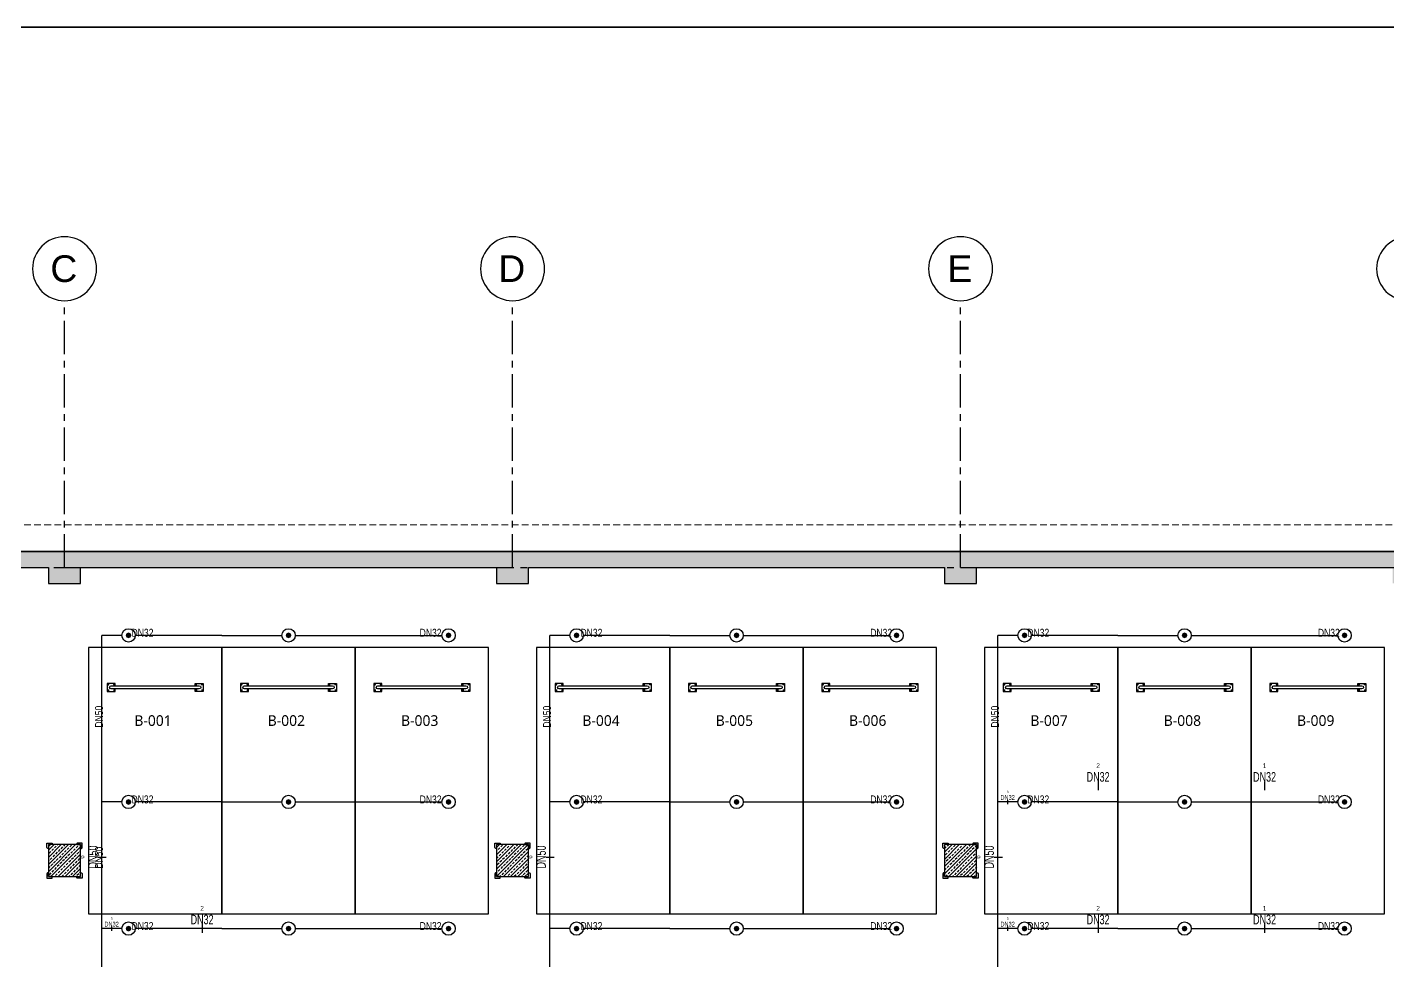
# Model space of a CAD drawing. Header units: millimetres. Extents: x -379292 to 1221486, y 92049 to 447512.
# Drawn here: x 300628 to 326138, y 270741 to 288249 of the extents above; entities that cross this region are included whole.
import ezdxf
from ezdxf.enums import TextEntityAlignment as Align
from ezdxf.lldxf.tags import DXFTag

# ---------------------------------------------------------------- set-up
doc = ezdxf.new("R2010")
doc.units = ezdxf.units.MM
doc.linetypes.add('CENTER', pattern=[2, 1.25, -0.25, 0.25, -0.25])
doc.linetypes.add('HIDDEN', pattern=[9.525, 6.35, -3.175])
for name, color, linetype in [('-M-YNGN-BORUID', 7, 'Continuous'), ('-M-YNGN-BORUUZUN', 7, 'Continuous'), ('-M-YNGN-BORUYUK', 7, 'Continuous'), ('-M-YNGN-SPR-YUK', 7, 'Continuous'), ('-M-YNGN-ZON1-CAP-', 7, 'Continuous'), ('-M-YNGN-ZON1-SPR-', 7, 'Continuous'), ('05_AXIS', 211, 'CENTER'), ('05_AXIS NAME', 7, 'Continuous'), ('05_HATCH CONCRETE', 141, 'Continuous'), ('05_HATCH SOLID-2', 253, 'Continuous'), ('05_SYMBOL', 2, 'Continuous'), ('202-A-Y-MahalAd', 141, 'Continuous')]:
    doc.layers.add(name, color=color, linetype=linetype)
doc.layers.add('-M-YNGN-SPR-CAPCIZGI', color=188, linetype='Continuous', plot=False)
doc.layers.add('-M-YNGN-ZON1', color=5, linetype='SP', lineweight=30)
doc.layers.add('06_FORMWORK HIDDEN', color=252, linetype='HIDDEN2', lineweight=0)
doc.styles.add('CIZGI', font='tahoma.ttf', dxfattribs={"width": 0.8, "oblique": 20})
doc.styles.add('HCAD', font='HCAD.SHX', dxfattribs={"width": 0.8, "height": 0.2})
doc.styles.add('PIPESIZE', font='hcad.shx', dxfattribs={"width": 0.8})
doc.styles.add('SPR-NOT', font='romans.shx')
doc.styles.get("Standard").update_dxf_attribs({"font": 'segoeuil.ttf'})
doc.styles.add('YAZI-5', font='arial.ttf', dxfattribs={"height": 5})
tags = doc.linetypes.add('HIDDEN2', pattern=[0.1875, 0.125, -0.0625]).pattern_tags.tags
tags[6:7] = [DXFTag(74, 4), DXFTag(75, 0), DXFTag(340, '0'), DXFTag(46, 0.0), DXFTag(50, 0.0), DXFTag(44, 0.0), DXFTag(45, 0.0)]
tags[4:5] = [DXFTag(74, 4), DXFTag(75, 0), DXFTag(340, '0'), DXFTag(46, 0.0), DXFTag(50, 0.0), DXFTag(44, 0.0), DXFTag(45, 0.0)]
doc.linetypes.add('SP', pattern='A,2,-0.1,["SP",CIZGI,S=0.14,R=0.2,X=0,Y=-0.07],-0.255', length=2.355)
pattern_1 = [(225, (905000, -3e-07), (67.351921, -67.351921), []), (225, (904932.65, -3e-07), (67.351921, -67.351921), [47.625, -23.8125])]

# ---------------------------------------------------------------- blocks, each defined once
blk = doc.blocks.new('AWAKS ADI')
at = {"layer": '05_AXIS NAME', "color": 2}
blk.add_circle((0, 0), 6, dxfattribs=at)
at = {"layer": '05_AXIS NAME', "style": 'YAZI-5'}
blk.add_attdef('AKSADI', text='', height=5, dxfattribs=at).set_placement((0, 0), align=Align.MIDDLE_CENTER)
blk = doc.blocks.new('202_Aks')
at = {"layer": '05_AXIS', "ltscale": 500}
for p, q in [((15200, 0), (15200, 5000)), ((23600, 0), (23600, 5000)), ((32000, 0), (32000, 5000)), ((-5000, 0), (142900, 0))]:
    blk.add_line(p, q, dxfattribs=at)
at = {"layer": '05_AXIS NAME'}
ref = blk.add_blockref('AWAKS ADI', (15200, 5600), dxfattribs=dict(at, xscale=-100, yscale=100, zscale=100))
ref.add_attrib('AKSADI', 'C', dxfattribs={"height": 500, "style": 'YAZI-5'}).set_placement((15186, 5602), align=Align.MIDDLE_CENTER)
ref = blk.add_blockref('AWAKS ADI', (23600, 5600), dxfattribs=dict(at, xscale=-100, yscale=100, zscale=100))
ref.add_attrib('AKSADI', 'D', dxfattribs={"height": 500, "style": 'YAZI-5'}).set_placement((23586, 5602), align=Align.MIDDLE_CENTER)
ref = blk.add_blockref('AWAKS ADI', (32000, 5600), dxfattribs=dict(at, xscale=-100, yscale=100, zscale=100))
ref.add_attrib('AKSADI', 'E', dxfattribs={"height": 500, "style": 'YAZI-5'}).set_placement((31986, 5602), align=Align.MIDDLE_CENTER)
ref = blk.add_blockref('AWAKS ADI', (40400, 5600), dxfattribs=dict(at, xscale=-100, yscale=100, zscale=100))
ref.add_attrib('AKSADI', 'F', dxfattribs={"height": 500, "style": 'YAZI-5'}).set_placement((40386, 5602), align=Align.MIDDLE_CENTER)
blk = doc.blocks.new('202_Vida')
at = {"color": 0, "linetype": 'ByBlock', "ltscale": 0.2}
for points in [[(1, 0), (-1, 0)], [(0, 1), (0, -1)]]:
    blk.add_lwpolyline(points, dxfattribs=at)
at = {"color": 0, "linetype": 'ByBlock'}
for radius in [0.42, 0.23, 0.155]:
    blk.add_circle((0, 0), radius, dxfattribs=at)
blk = doc.blocks.new('202_Stoper')
at = {"color": 0, "linetype": 'ByBlock'}
for points in [[(-750, -30), (-750, -75), (-900, -75), (-900, 75), (-750, 75), (-750, 30)], [(750, -30), (750, -75), (900, -75), (900, 75), (750, 75), (750, 30)]]:
    blk.add_lwpolyline(points, dxfattribs=at)
blk.add_lwpolyline([(825, -30, 1), (825, 30), (-825, 30, 1), (-825, -30)], format="xyb", close=True, dxfattribs=at)
at = {"color": 0, "linetype": 'ByBlock', "yscale": 10, "zscale": 10, "rotation": 180}
for p, xscale in [((-877, 53), -10), ((-772, 53), 10), ((772, 53), -10), ((877, 53), 10)]:
    blk.add_blockref('202_Vida', p, dxfattribs=dict(at, xscale=xscale))
at = {"color": 0, "linetype": 'ByBlock', "yscale": 10, "zscale": 10}
for p, xscale in [((-877, -52), 10), ((-772, -52), -10), ((772, -52), 10), ((877, -52), -10)]:
    blk.add_blockref('202_Vida', p, dxfattribs=dict(at, xscale=xscale))
blk = doc.blocks.new('202_Mahalblok')
at = {"color": 0, "linetype": 'ByBlock', "flags": 128}
blk.add_lwpolyline([(0, 0), (0, 5000), (2500, 5000), (2500, 0)], close=True, dxfattribs=at)
at = {"color": 252}
blk.add_blockref('202_Stoper', (1250, 750), dxfattribs=at)
at = {"color": 0, "linetype": 'ByBlock', "ltscale": 25}
blk.add_attdef('MAHALNO', text='', height=200, dxfattribs=at).set_placement((1209, 1390), align=Align.BOTTOM_CENTER)
blk = doc.blocks.new('bariyer')
at = {"color": 8, "ltscale": 25}
blk.add_lwpolyline([(0, -70), (15, -70, 0.414214), (30, -55), (30, 30), (-55, 30, 0.414214), (-70, 15), (-70, 0), (0, 0)], format="xyb", close=True, dxfattribs=at)
blk = doc.blocks.new('OtoParkBodrumKatMimari')
at = {"layer": '05_HATCH CONCRETE'}
h = blk.add_hatch(dxfattribs=at)
h.set_pattern_fill('ANSI33', color=8, scale=15, angle=180, style=0)
h.set_pattern_definition(pattern_1)
h.paths.add_polyline_path([(12300, 177300), (12300, 177000), (12900, 177000), (12900, 177300), (19900, 177300), (19900, 177000), (20500, 177000), (20500, 177300), (28300, 177300), (28300, 177000), (28900, 177000), (28900, 177300), (36700, 177300), (36700, 177000), (37300, 177000), (37300, 177300), (45100, 177300), (45100, 177000), (45700, 177000), (45700, 177300), (53500, 177300), (53500, 177000), (54100, 177000), (54100, 177300), (61900, 177300), (61900, 177000), (62500, 177000), (62500, 177300), (70300, 177300), (70300, 177000), (70900, 177000), (70900, 177600), (4700, 177600), (4700, 177000), (5300, 177000), (5300, 177300)])
h = blk.add_hatch(dxfattribs=at)
h.set_pattern_fill('ANSI33', color=8, scale=15, angle=180, style=0)
h.set_pattern_definition(pattern_1)
h.paths.add_polyline_path([(20500, 172100), (19900, 172100), (19900, 171500), (20500, 171500)])
h = blk.add_hatch(dxfattribs=at)
h.set_pattern_fill('ANSI33', color=8, scale=15, angle=180, style=0)
h.set_pattern_definition(pattern_1)
h.paths.add_polyline_path([(28900, 172100), (28300, 172100), (28300, 171500), (28900, 171500)])
h = blk.add_hatch(dxfattribs=at)
h.set_pattern_fill('ANSI33', color=8, scale=15, angle=180, style=0)
h.set_pattern_definition(pattern_1)
h.paths.add_polyline_path([(37300, 172100), (36700, 172100), (36700, 171500), (37300, 171500)])
at = {"color": 5}
for points in [[(12900, 177300), (19900, 177300), (19900, 177000), (20500, 177000), (20500, 177300), (28300, 177300), (28300, 177000), (28900, 177000), (28900, 177300), (36700, 177300), (36700, 177000), (37300, 177000), (37300, 177300), (45100, 177300)], [(70900, 177600), (4700, 177600), (4700, 177000), (5300, 177000), (5300, 177300), (12300, 177300)]]:
    blk.add_lwpolyline(points, dxfattribs=at)
for points in [[(20500, 172100), (19900, 172100), (19900, 171500), (20500, 171500)], [(28900, 172100), (28300, 172100), (28300, 171500), (28900, 171500)], [(37300, 172100), (36700, 172100), (36700, 171500), (37300, 171500)]]:
    blk.add_lwpolyline(points, close=True, dxfattribs=at)
at = {"layer": '05_HATCH SOLID-2', "color": 251, "ltscale": 25}
for points in [[(-8600, 187430), (150500, 187430)], [(150500, -8770), (150500, 187430), (4700, 187430), (4700, 177600), (135600, 177600), (135600, 144600), (143200, 144600), (143200, 59700), (90240, -300), (70300, -300), (63119, 5881)]]:
    blk.add_lwpolyline(points, dxfattribs=at)
at = {"layer": '06_FORMWORK HIDDEN', "linetype": 'HIDDEN', "ltscale": 20}
blk.add_line((4200, 178100), (136100, 178100), dxfattribs=at)
at = {"layer": '05_AXIS'}
blk.add_blockref('202_Aks', (5000, 177300), dxfattribs=at)
at = {"layer": '05_SYMBOL', "color": 8, "xscale": -1}
for p in [(19900, 172100), (28300, 172100), (36700, 172100)]:
    blk.add_blockref('bariyer', p, dxfattribs=at)
at = {"layer": '05_SYMBOL', "color": 8}
for p in [(20500, 172100), (28900, 172100), (37300, 172100)]:
    blk.add_blockref('bariyer', p, dxfattribs=at)
at = {"layer": '05_SYMBOL', "color": 8, "rotation": 180}
for p in [(19900, 171500), (28300, 171500), (36700, 171500)]:
    blk.add_blockref('bariyer', p, dxfattribs=at)
at = {"layer": '05_SYMBOL', "color": 8, "xscale": -1, "rotation": 180}
for p in [(20500, 171500), (28900, 171500), (37300, 171500)]:
    blk.add_blockref('bariyer', p, dxfattribs=at)
at = {"layer": '202-A-Y-MahalAd', "color": 8, "ltscale": 25}
ref = blk.add_blockref('202_Mahalblok', (20650, 175800), dxfattribs=dict(at, xscale=-1, rotation=180))
ref.add_attrib('MAHALNO', 'B-001', dxfattribs={"layer": '0', "color": 0, "linetype": 'ByBlock', "ltscale": 25, "height": 200}).set_placement((21859, 174267), align=Align.BOTTOM_CENTER)
ref = blk.add_blockref('202_Mahalblok', (23150, 175800), dxfattribs=dict(at, xscale=-1, rotation=180))
ref.add_attrib('MAHALNO', 'B-002', dxfattribs={"layer": '0', "color": 0, "linetype": 'ByBlock', "ltscale": 25, "height": 200}).set_placement((24359, 174267), align=Align.BOTTOM_CENTER)
ref = blk.add_blockref('202_Mahalblok', (25650, 175800), dxfattribs=dict(at, xscale=-1, rotation=180))
ref.add_attrib('MAHALNO', 'B-003', dxfattribs={"layer": '0', "color": 0, "linetype": 'ByBlock', "ltscale": 25, "height": 200}).set_placement((26859, 174267), align=Align.BOTTOM_CENTER)
ref = blk.add_blockref('202_Mahalblok', (29050, 175800), dxfattribs=dict(at, xscale=-1, rotation=180))
ref.add_attrib('MAHALNO', 'B-004', dxfattribs={"layer": '0', "color": 0, "linetype": 'ByBlock', "ltscale": 25, "height": 200}).set_placement((30259, 174267), align=Align.BOTTOM_CENTER)
ref = blk.add_blockref('202_Mahalblok', (31550, 175800), dxfattribs=dict(at, xscale=-1, rotation=180))
ref.add_attrib('MAHALNO', 'B-005', dxfattribs={"layer": '0', "color": 0, "linetype": 'ByBlock', "ltscale": 25, "height": 200}).set_placement((32759, 174267), align=Align.BOTTOM_CENTER)
ref = blk.add_blockref('202_Mahalblok', (34050, 175800), dxfattribs=dict(at, xscale=-1, rotation=180))
ref.add_attrib('MAHALNO', 'B-006', dxfattribs={"layer": '0', "color": 0, "linetype": 'ByBlock', "ltscale": 25, "height": 200}).set_placement((35259, 174267), align=Align.BOTTOM_CENTER)
ref = blk.add_blockref('202_Mahalblok', (37450, 175800), dxfattribs=dict(at, xscale=-1, rotation=180))
ref.add_attrib('MAHALNO', 'B-007', dxfattribs={"layer": '0', "color": 0, "linetype": 'ByBlock', "ltscale": 25, "height": 200}).set_placement((38659, 174267), align=Align.BOTTOM_CENTER)
ref = blk.add_blockref('202_Mahalblok', (39950, 175800), dxfattribs=dict(at, xscale=-1, rotation=180))
ref.add_attrib('MAHALNO', 'B-008', dxfattribs={"layer": '0', "color": 0, "linetype": 'ByBlock', "ltscale": 25, "height": 200}).set_placement((41159, 174267), align=Align.BOTTOM_CENTER)
ref = blk.add_blockref('202_Mahalblok', (42450, 175800), dxfattribs=dict(at, xscale=-1, rotation=180))
ref.add_attrib('MAHALNO', 'B-009', dxfattribs={"layer": '0', "color": 0, "linetype": 'ByBlock', "ltscale": 25, "height": 200}).set_placement((43659, 174267), align=Align.BOTTOM_CENTER)
blk = doc.blocks.new('SP-C-UP-12')
at = {"ltscale": 10}
blk.add_line((0, 0), (0, 0), dxfattribs=at)
at = {"color": 1, "linetype": 'Continuous'}
blk.add_circle((0, 0), 12.5, dxfattribs=at)
at = {"ltscale": 10}
for points in [[(-5.4, 0), (-3.8, 3.8), (-3.8, -3.8), (0, 5.4)], [(-3.8, -3.8), (0, 5.4), (0, -5.4), (3.8, 3.8)], [(0, -5.4), (3.8, 3.8), (3.8, -3.8), (5.4, 0)]]:
    blk.add_solid(points, dxfattribs=at)
at = {"layer": '-M-YNGN-SPR-YUK', "style": 'SPR-NOT', "width": 0.5, "flags": 9}
for tag, p in [('YUK', (0, 17.8)), ('CAP', (0, 14.4)), ('TIP', (0.2, 10.8))]:
    blk.add_attdef(tag, text='', height=2.5, dxfattribs=at).set_placement(p, align=Align.MIDDLE_CENTER)
blk = doc.blocks.new('SPRKL100')
at = {"layer": '-M-YNGN-SPR-CAPCIZGI'}
blk.add_line((0, 0.43), (0, -0.43), dxfattribs=at)
at = {"layer": '-M-YNGN-BORUID', "color": 0, "style": 'HCAD', "width": 0.8, "flags": 1}
blk.add_attdef('DIC', text='', height=0.4, dxfattribs=at).set_placement((0, -1.69), align=Align.CENTER)
at = {"layer": '-M-YNGN-BORUUZUN', "color": 0, "style": 'HCAD', "width": 0.7}
blk.add_attdef('BOY', text='', height=0.8, dxfattribs=at).set_placement((0, -1.08), align=Align.CENTER)
at = {"layer": '-M-YNGN-BORUYUK', "color": 6, "style": 'PIPESIZE', "width": 0.8}
blk.add_attdef('YUK', text='', height=0.5, dxfattribs=at).set_placement((0, 1.87), align=Align.CENTER)
at = {"color": 0, "style": 'PIPESIZE', "width": 0.7}
blk.add_attdef('CAP', text='', height=1, dxfattribs=at).set_placement((0, 0.45), align=Align.CENTER)
blk = doc.blocks.new('A$C69E769C9')
at = {"layer": '-M-YNGN-ZON1', "linetype": 'SP', "ltscale": 500}
for p, q in [((1127.3, 0), (1127.3, 2880.3)), ((1164.8, 2880.3), (1127.3, 2880.3)), ((1352.3, 2880.3), (1189.8, 2880.3)), ((1352.3, 2880.3), (1464.8, 2880.3)), ((1489.8, 2880.3), (1764.8, 2880.3)), ((2004.8, 2880.3), (1967.3, 2880.3)), ((1967.3, 0), (1967.3, 2880.3)), ((2192.3, 2880.3), (2029.8, 2880.3)), ((2192.3, 2880.3), (2304.8, 2880.3)), ((2329.8, 2880.3), (2604.8, 2880.3)), ((2844.8, 2880.3), (2807.3, 2880.3)), ((2807.3, 0), (2807.3, 2880.3)), ((3032.3, 2880.3), (2869.8, 2880.3)), ((3032.3, 2880.3), (3144.8, 2880.3)), ((3169.8, 2880.3), (3444.8, 2880.3)), ((1164.8, 2567.8), (1127.3, 2567.8)), ((1352.3, 2567.8), (1189.8, 2567.8)), ((1352.3, 2567.8), (1464.8, 2567.8)), ((1489.8, 2567.8), (1764.8, 2567.8)), ((2004.8, 2567.8), (1967.3, 2567.8)), ((2192.3, 2567.8), (2029.8, 2567.8)), ((2192.3, 2567.8), (2304.8, 2567.8)), ((2329.8, 2567.8), (2604.8, 2567.8)), ((2844.8, 2567.8), (2807.3, 2567.8)), ((3032.3, 2567.8), (2869.8, 2567.8)), ((3032.3, 2567.8), (3144.8, 2567.8)), ((3169.8, 2567.8), (3444.8, 2567.8)), ((1164.8, 2330.3), (1127.3, 2330.3)), ((1352.3, 2330.3), (1189.8, 2330.3)), ((1352.3, 2330.3), (1464.8, 2330.3)), ((1489.8, 2330.3), (1764.8, 2330.3)), ((2004.8, 2330.3), (1967.3, 2330.3)), ((2192.3, 2330.3), (2029.8, 2330.3)), ((2192.3, 2330.3), (2304.8, 2330.3)), ((2329.8, 2330.3), (2604.8, 2330.3)), ((2844.8, 2330.3), (2807.3, 2330.3)), ((3032.3, 2330.3), (2869.8, 2330.3)), ((3032.3, 2330.3), (3144.8, 2330.3)), ((3169.8, 2330.3), (3444.8, 2330.3))]:
    blk.add_line(p, q, dxfattribs=at)
at = {"layer": '-M-YNGN-ZON1-CAP-'}
ref = blk.add_blockref('SPRKL100', (2995.2, 2597.8), dxfattribs=dict(at, xscale=18, yscale=18, zscale=18))
ref.add_attrib('YUK', '2', dxfattribs={"layer": '-M-YNGN-BORUYUK', "color": 6, "height": 9, "style": 'PIPESIZE', "width": 0.8}).set_placement((2995.2, 2631.4), align=Align.CENTER)
ref.add_attrib('CAP', 'DN32', dxfattribs={"layer": '0', "color": 0, "height": 18, "style": 'PIPESIZE', "width": 0.7}).set_placement((2995.2, 2605.9), align=Align.CENTER)
ref = blk.add_blockref('SPRKL100', (3307.3, 2597.8), dxfattribs=dict(at, xscale=18, yscale=18, zscale=18))
ref.add_attrib('YUK', '1', dxfattribs={"layer": '-M-YNGN-BORUYUK', "color": 6, "height": 9, "style": 'PIPESIZE', "width": 0.8}).set_placement((3307.3, 2631.4), align=Align.CENTER)
ref.add_attrib('CAP', 'DN32', dxfattribs={"layer": '0', "color": 0, "height": 18, "style": 'PIPESIZE', "width": 0.7}).set_placement((3307.3, 2605.9), align=Align.CENTER)
ref = blk.add_blockref('SPRKL100', (2825.6, 2567.6), dxfattribs=dict(at, xscale=9, yscale=9, zscale=9))
ref.add_attrib('YUK', '3', dxfattribs={"layer": '-M-YNGN-BORUYUK', "color": 6, "height": 4.5, "style": 'PIPESIZE', "width": 0.8}).set_placement((2825.6, 2584.4), align=Align.CENTER)
ref.add_attrib('CAP', 'DN32', dxfattribs={"layer": '0', "color": 0, "height": 9, "style": 'PIPESIZE', "width": 0.7}).set_placement((2825.6, 2571.7), align=Align.CENTER)
ref = blk.add_blockref('SPRKL100', (1127.9, 2464.6), dxfattribs=dict(at, xscale=18.00000000000009, yscale=18.00000000000009, zscale=18.00000000000009, rotation=90))
ref.add_attrib('YUK', '6', dxfattribs={"layer": '-M-YNGN-BORUYUK', "color": 6, "height": 9, "rotation": 90, "style": 'PIPESIZE', "width": 0.8}).set_placement((1094.3, 2464.6), align=Align.CENTER)
ref.add_attrib('CAP', 'DN50', dxfattribs={"layer": '0', "color": 0, "height": 18, "rotation": 90, "style": 'PIPESIZE', "width": 0.7}).set_placement((1119.8, 2464.6), align=Align.CENTER)
ref = blk.add_blockref('SPRKL100', (1967.9, 2464.6), dxfattribs=dict(at, xscale=18.00000000000009, yscale=18.00000000000009, zscale=18.00000000000009, rotation=90))
ref.add_attrib('YUK', '6', dxfattribs={"layer": '-M-YNGN-BORUYUK', "color": 6, "height": 9, "rotation": 90, "style": 'PIPESIZE', "width": 0.8}).set_placement((1934.3, 2464.6), align=Align.CENTER)
ref.add_attrib('CAP', 'DN50', dxfattribs={"layer": '0', "color": 0, "height": 18, "rotation": 90, "style": 'PIPESIZE', "width": 0.7}).set_placement((1959.8, 2464.6), align=Align.CENTER)
ref = blk.add_blockref('SPRKL100', (2807.9, 2464.6), dxfattribs=dict(at, xscale=18.00000000000009, yscale=18.00000000000009, zscale=18.00000000000009, rotation=90))
ref.add_attrib('YUK', '6', dxfattribs={"layer": '-M-YNGN-BORUYUK', "color": 6, "height": 9, "rotation": 90, "style": 'PIPESIZE', "width": 0.8}).set_placement((2774.3, 2464.6), align=Align.CENTER)
ref.add_attrib('CAP', 'DN50', dxfattribs={"layer": '0', "color": 0, "height": 18, "rotation": 90, "style": 'PIPESIZE', "width": 0.7}).set_placement((2799.8, 2464.6), align=Align.CENTER)
ref = blk.add_blockref('SPRKL100', (1315.2, 2330.3), dxfattribs=dict(at, xscale=18, yscale=18, zscale=18))
ref.add_attrib('YUK', '2', dxfattribs={"layer": '-M-YNGN-BORUYUK', "color": 6, "height": 9, "style": 'PIPESIZE', "width": 0.8}).set_placement((1315.2, 2363.9), align=Align.CENTER)
ref.add_attrib('CAP', 'DN32', dxfattribs={"layer": '0', "color": 0, "height": 18, "style": 'PIPESIZE', "width": 0.7}).set_placement((1315.2, 2338.4), align=Align.CENTER)
ref = blk.add_blockref('SPRKL100', (2995.2, 2330.3), dxfattribs=dict(at, xscale=18, yscale=18, zscale=18))
ref.add_attrib('YUK', '2', dxfattribs={"layer": '-M-YNGN-BORUYUK', "color": 6, "height": 9, "style": 'PIPESIZE', "width": 0.8}).set_placement((2995.2, 2363.9), align=Align.CENTER)
ref.add_attrib('CAP', 'DN32', dxfattribs={"layer": '0', "color": 0, "height": 18, "style": 'PIPESIZE', "width": 0.7}).set_placement((2995.2, 2338.4), align=Align.CENTER)
ref = blk.add_blockref('SPRKL100', (3307.3, 2330.3), dxfattribs=dict(at, xscale=18, yscale=18, zscale=18))
ref.add_attrib('YUK', '1', dxfattribs={"layer": '-M-YNGN-BORUYUK', "color": 6, "height": 9, "style": 'PIPESIZE', "width": 0.8}).set_placement((3307.3, 2363.9), align=Align.CENTER)
ref.add_attrib('CAP', 'DN32', dxfattribs={"layer": '0', "color": 0, "height": 18, "style": 'PIPESIZE', "width": 0.7}).set_placement((3307.3, 2338.4), align=Align.CENTER)
ref = blk.add_blockref('SPRKL100', (1145.6, 2330.1), dxfattribs=dict(at, xscale=9, yscale=9, zscale=9))
ref.add_attrib('YUK', '3', dxfattribs={"layer": '-M-YNGN-BORUYUK', "color": 6, "height": 4.5, "style": 'PIPESIZE', "width": 0.8}).set_placement((1145.6, 2346.9), align=Align.CENTER)
ref.add_attrib('CAP', 'DN32', dxfattribs={"layer": '0', "color": 0, "height": 9, "style": 'PIPESIZE', "width": 0.7}).set_placement((1145.6, 2334.2), align=Align.CENTER)
ref = blk.add_blockref('SPRKL100', (2825.6, 2330.1), dxfattribs=dict(at, xscale=9, yscale=9, zscale=9))
ref.add_attrib('YUK', '3', dxfattribs={"layer": '-M-YNGN-BORUYUK', "color": 6, "height": 4.5, "style": 'PIPESIZE', "width": 0.8}).set_placement((2825.6, 2346.9), align=Align.CENTER)
ref.add_attrib('CAP', 'DN32', dxfattribs={"layer": '0', "color": 0, "height": 9, "style": 'PIPESIZE', "width": 0.7}).set_placement((2825.6, 2334.2), align=Align.CENTER)
at = {"layer": '-M-YNGN-ZON1-SPR-', "linetype": 'Continuous'}
for p in [(1177.3, 2880.3), (1477.3, 2880.3), (1777.3, 2880.3), (2017.3, 2880.3), (2317.3, 2880.3), (2617.3, 2880.3), (2857.3, 2880.3), (3157.3, 2880.3), (3457.3, 2880.3), (1177.3, 2567.8), (1477.3, 2567.8), (1777.3, 2567.8), (2017.3, 2567.8), (2317.3, 2567.8), (2617.3, 2567.8), (2857.3, 2567.8), (3157.3, 2567.8), (3457.3, 2567.8), (1177.3, 2330.3), (1477.3, 2330.3), (1777.3, 2330.3), (2017.3, 2330.3), (2317.3, 2330.3), (2617.3, 2330.3), (2857.3, 2330.3), (3157.3, 2330.3), (3457.3, 2330.3)]:
    blk.add_blockref('SP-C-UP-12', p, dxfattribs=at)
at = {"layer": '-M-YNGN-ZON1-CAP-', "ltscale": 20, "style": 'PIPESIZE', "width": 0.8}
for p in [(1203.5, 2885.1), (1743.6, 2885.1), (2045.2, 2885.1), (2588.5, 2885.1), (2883, 2885.1), (3427.8, 2885.1), (1203.5, 2572.6), (1743.6, 2572.6), (2045.2, 2572.6), (2588.5, 2572.6), (2883, 2572.6), (3427.8, 2572.6), (1203.5, 2335.1), (1743.6, 2335.1), (2045.2, 2335.1), (2588.5, 2335.1), (2883, 2335.1), (3427.8, 2335.1)]:
    blk.add_text('DN32', height=15, dxfattribs=at).set_placement(p, align=Align.MIDDLE_CENTER)
for p in [(1121.9, 2727.8), (1961.9, 2727.8), (2801.9, 2727.8), (1121.9, 2463.4)]:
    blk.add_text('DN50', height=15, rotation=90, dxfattribs=at).set_placement(p, align=Align.MIDDLE_CENTER)

msp = doc.modelspace()

# ---------------------------------------------------------------- block references
at = {"color": 8}
msp.add_blockref('OtoParkBodrumKatMimari', (281127.6, 100818.8), dxfattribs=at)

# ---------------------------------------------------------------- next in the draw order: block references
at = {"layer": '-M-YNGN-ZON1', "ltscale": 25, "xscale": 10, "yscale": 10, "zscale": 10}
msp.add_blockref('A$C69E769C9', (290754.3, 248041), dxfattribs=at)

doc.saveas('drawing.dxf')
